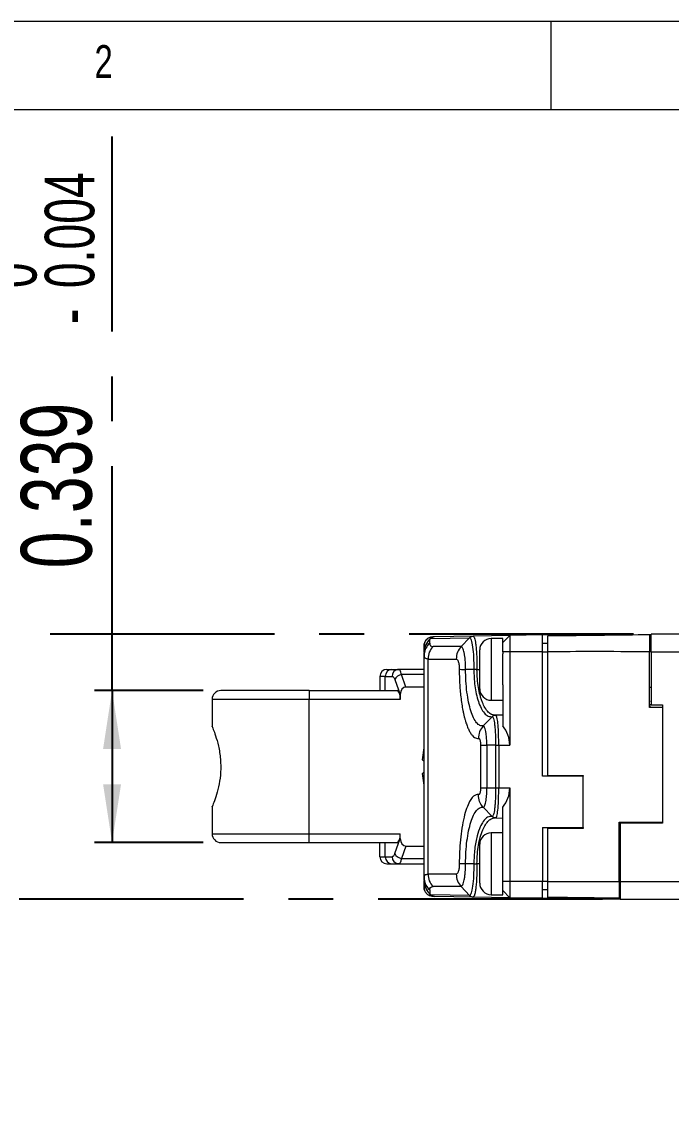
# Model space of a CAD drawing. Header units: inches. Extents: x 0.2 to 16.3, y 0.2 to 11.5.
# Drawn here: x 3.151 to 4.599, y 9.092 to 11.496 of the extents above; entities that cross this region are included whole.
import ezdxf

# ---------------------------------------------------------------- set-up
doc = ezdxf.new("R2010")
doc.units = ezdxf.units.IN
doc.header["$MEASUREMENT"] = 0
doc.linetypes.add('CENTERX2', pattern=[0.8, 0.5, -0.1, 0.1, -0.1])
doc.layers.add('CENTER_LINE', color=7, linetype='CENTERX2')
doc.styles.add('SLDTEXTSTYLE0', font='TXT', dxfattribs={"width": 0.7})
doc.styles.add('SLDTEXTSTYLE2', font='TXT', dxfattribs={"width": 0.75})
doc.dimstyles.new('SLDDIMSTYLE0', dxfattribs={"dimtxt": 0.15748, "dimasz": 0.13, "dimexe": 0, "dimexo": 0.0625, "dimgap": 0.03937, "dimtad": 1, "dimdec": 3, "dimrnd": 1e-09, "dimzin": 12, "dimdsep": 46, "dimtxsty": 'SLDTEXTSTYLE0', "dimsah": 1, "dimcen": 0.09, "dimadec": 0, "dimazin": 3, "dimtfac": 1, "dimtdec": 3, "dimtofl": 0, "dimtmove": 0, "dimatfit": 3, "dimfxl": 1, "dimfrac": 2, "dimtolj": 1, "dimtzin": 12, "dimarcsym": 0})
doc.dimstyles.new('SLDDIMSTYLE2', dxfattribs={"dimtxt": 0.15748, "dimasz": 0.13, "dimexe": 0, "dimexo": 0.0625, "dimgap": 0.03937, "dimtad": 1, "dimdec": 3, "dimrnd": 1e-09, "dimdsep": 46, "dimtxsty": 'SLDTEXTSTYLE0', "dimsah": 1, "dimcen": 0.09, "dimadec": 0, "dimazin": 2, "dimtfac": 1, "dimtdec": 3, "dimtofl": 0, "dimtmove": 0, "dimatfit": 3, "dimfxl": 1, "dimfrac": 2, "dimtolj": 1, "dimtzin": 12, "dimarcsym": 0})
doc.dimstyles.new('SLDDIMSTYLE9', dxfattribs={"dimtxt": 0.15748, "dimasz": 0.13, "dimexe": 0, "dimexo": 0.0625, "dimgap": 0.03937, "dimtad": 1, "dimdec": 3, "dimrnd": 1e-09, "dimdsep": 46, "dimtxsty": 'SLDTEXTSTYLE0', "dimsah": 1, "dimcen": 0.09, "dimadec": 0, "dimazin": 2, "dimtol": 1, "dimtm": 0.003937, "dimtfac": 1, "dimtdec": 3, "dimtofl": 0, "dimtmove": 0, "dimatfit": 3, "dimfxl": 1, "dimfrac": 2, "dimtolj": 1, "dimarcsym": 0})

# ---------------------------------------------------------------- blocks, each defined once
blk = doc.blocks.new('_D_7')
at = {"layer": 'CENTER_LINE'}
for p, q in [((4.048, 7.2865), (4.048, 8.933)), ((6.3118, 7.8049), (6.3118, 8.933)), ((4.048, 8.8936), (6.3118, 8.8936))]:
    blk.add_line(p, q, dxfattribs=at)
for points in [[(4.048, 8.8936), (4.178, 8.8736), (4.178, 8.9136)], [(6.3118, 8.8936), (6.1818, 8.9136), (6.1818, 8.8736)]]:
    blk.add_solid(points, dxfattribs=at)
at = {"layer": 'CENTER_LINE', "insert": (4.9384, 9.0966), "char_height": 0.15748, "attachment_point": 1, "style": 'SLDTEXTSTYLE0'}
blk.add_mtext('2.264', dxfattribs=at)
blk = doc.blocks.new('_D_22')
at = {"layer": 'CENTER_LINE'}
for p, q in [((3.3527, 10.0055), (3.3527, 11.2401)), ((3.5559, 10.0055), (3.3133, 10.0055)), ((3.3527, 10.0055), (3.3527, 9.6669)), ((3.5559, 9.6669), (3.3133, 9.6669))]:
    blk.add_line(p, q, dxfattribs=at)
for points in [[(3.3527, 10.0055), (3.3327, 9.8755), (3.3727, 9.8755)], [(3.3527, 9.6669), (3.3727, 9.7969), (3.3327, 9.7969)]]:
    blk.add_solid(points, dxfattribs=at)
at = {"layer": 'CENTER_LINE', "attachment_point": 1, "rotation": 90, "style": 'SLDTEXTSTYLE0'}
for s, insert, char_height in [('0.004', (3.2028, 10.9021), 0.11024), ('0', (3.0743, 10.9021), 0.1102), ('-', (3.2028, 10.8219), 0.1102), ('0.339', (3.1497, 10.2779), 0.15748)]:
    blk.add_mtext(s, dxfattribs=dict(at, insert=insert, char_height=char_height))
blk = doc.blocks.new('_D_23')
at = {"layer": 'CENTER_LINE'}
for p, q in [((4.5145, 10.1315), (2.8669, 10.1315)), ((2.9062, 10.1315), (2.9062, 9.541)), ((4.4456, 9.541), (2.8669, 9.541))]:
    blk.add_line(p, q, dxfattribs=at)
for points in [[(2.9062, 10.1315), (2.8862, 10.0015), (2.9262, 10.0015)], [(2.9062, 9.541), (2.9262, 9.671), (2.8862, 9.671)]]:
    blk.add_solid(points, dxfattribs=at)
at = {"layer": 'CENTER_LINE', "insert": (2.7032, 9.5948), "char_height": 0.15748, "attachment_point": 1, "rotation": 90, "style": 'SLDTEXTSTYLE0'}
blk.add_mtext('0.591', dxfattribs=at)

msp = doc.modelspace()

# ---------------------------------------------------------------- linework, layer by layer
at = {"color": 7, "linetype": 'Continuous', "lineweight": 18}
for p, q in [((16.3386, 11.4961), (0.1969, 11.4961)), ((4.3307, 11.4961), (4.3307, 11.2992)), ((16.1516, 11.2992), (0.3937, 11.2992)), ((4.0605, 10.1199), (4.0598, 10.1192)), ((4.0605, 10.1112), (4.0605, 10.1199)), ((4.063, 10.1219), (4.1495, 10.1234)), ((4.0709, 10.1254), (4.0673, 10.1253)), ((4.1574, 10.1269), (4.0709, 10.1254)), ((4.1305, 10.1037), (4.1495, 10.1234)), ((4.2389, 10.1283), (4.1574, 10.1269)), ((4.2232, 10.1217), (4.1976, 10.1217)), ((4.2214, 10.1281), (4.2212, 10.128)), ((4.2389, 10.1283), (4.2232, 10.1123)), ((4.2232, 10.1123), (4.2232, 10.1217)), ((4.3118, 10.1296), (4.2389, 10.1283)), ((4.2389, 10.1283), (4.2389, 10.0921)), ((4.3118, 10.1296), (4.4023, 10.1312)), ((4.3118, 10.0921), (4.3118, 10.1296)), ((4.4023, 10.1312), (4.4023, 10.1287)), ((4.55, 10.1305), (4.5539, 10.1306)), ((4.6189, 10.1315), (4.5539, 10.1315)), ((4.048, 10.0903), (4.048, 10.1056)), ((4.0495, 10.0973), (4.048, 10.0887)), ((4.1305, 10.1037), (4.068, 10.1037)), ((4.172, 10.0095), (4.172, 10.0961)), ((4.2232, 10.0921), (4.2232, 10.1123)), ((4.3236, 10.1101), (4.3118, 10.1101)), ((4.048, 10.0833), (4.048, 10.0887)), ((4.048, 9.5891), (4.048, 10.0833)), ((4.0482, 10.0871), (4.0481, 10.0811)), ((4.0569, 9.5966), (4.0569, 10.0758)), ((4.0569, 10.0758), (4.1196, 10.0758)), ((4.2389, 10.0921), (4.2232, 10.0921)), ((4.2232, 10.0921), (4.2232, 10.0875)), ((4.2232, 10.0181), (4.2232, 10.0875)), ((4.2389, 10.0921), (4.2389, 9.8837)), ((4.3118, 10.0921), (4.2389, 10.0921)), ((4.3118, 9.8146), (4.3118, 10.0921)), ((4.3118, 10.0921), (4.3236, 10.0921)), ((4.3236, 9.8165), (4.3236, 10.0921)), ((4.5539, 10.0921), (4.55, 10.0921)), ((4.55, 9.9681), (4.55, 10.0921)), ((4.5539, 10.0921), (4.5539, 9.974)), ((4.5539, 10.0921), (5.0953, 10.0921)), ((3.9763, 10.0528), (3.9915, 10.0528)), ((3.9917, 10.0526), (3.9889, 10.0525)), ((3.9922, 10.0522), (3.9915, 10.0528)), ((4.048, 10.0528), (3.9915, 10.0528)), ((4.1589, 10.0528), (4.1405, 10.0528)), ((3.9615, 10.037), (3.9496, 10.037)), ((3.9496, 10.037), (3.9496, 10.0055)), ((3.9615, 10.0055), (3.9615, 10.037)), ((3.9615, 10.037), (3.9767, 10.037)), ((3.9828, 10.0301), (3.995, 9.9965)), ((4.0077, 10.0134), (3.9976, 10.0412)), ((4.048, 10.0412), (3.9976, 10.0412)), ((3.7921, 10.0055), (3.7921, 9.9858)), ((3.7921, 10.0055), (3.9878, 10.0055)), ((4.048, 10.0134), (4.0077, 10.0134)), ((4.2232, 10.0181), (4.2232, 9.927)), ((4.55, 10.0134), (4.5539, 10.0134)), ((3.5756, 9.9858), (3.5756, 9.9249)), ((3.7921, 9.6866), (3.7921, 9.9858)), ((3.995, 9.9858), (3.7921, 9.9858)), ((3.995, 9.9965), (3.995, 9.9858)), ((4.1976, 9.9839), (4.2232, 9.9839)), ((4.5519, 9.9681), (4.5519, 9.9755)), ((4.5538, 9.978), (4.5539, 9.978)), ((4.2028, 9.9509), (4.1992, 9.9519)), ((4.5795, 9.9681), (4.55, 9.9681)), ((4.5539, 9.974), (4.5795, 9.974)), ((4.5795, 9.974), (4.5795, 9.7102)), ((4.1996, 9.9473), (4.1797, 9.9267)), ((4.2095, 9.9498), (4.2054, 9.9497)), ((4.2076, 9.9507), (4.2058, 9.9506)), ((4.2232, 9.9511), (4.2075, 9.9508)), ((4.2079, 9.9508), (4.2076, 9.9507)), ((4.2089, 9.9495), (4.2079, 9.9508)), ((4.1739, 9.8838), (4.1739, 9.7887)), ((4.2075, 9.8837), (4.1879, 9.8836)), ((4.1879, 9.8836), (4.1879, 9.7888)), ((4.2075, 9.8837), (4.2075, 9.7888)), ((4.2144, 9.8837), (4.2144, 9.7888)), ((4.2144, 9.8837), (4.2389, 9.8837)), ((4.0446, 9.8514), (4.048, 9.8777)), ((4.0446, 9.8514), (4.048, 9.848)), ((4.048, 9.8244), (4.0446, 9.821)), ((4.048, 9.7947), (4.0446, 9.821)), ((4.4023, 9.8146), (4.3118, 9.8146)), ((4.3236, 9.8165), (4.3236, 9.8146)), ((4.3236, 9.8165), (4.4023, 9.8165)), ((4.4023, 9.8165), (4.4023, 9.8146)), ((4.4023, 9.7004), (4.4023, 9.8146)), ((4.1879, 9.7888), (4.2075, 9.7888)), ((4.2144, 9.7888), (4.2389, 9.7888)), ((4.2389, 9.7888), (4.2389, 9.5803)), ((3.5756, 9.7478), (3.5756, 9.6866)), ((4.1797, 9.7458), (4.1996, 9.7252)), ((4.2232, 9.6544), (4.2232, 9.7455)), ((4.1992, 9.7206), (4.2049, 9.7221)), ((4.2027, 9.7229), (4.2095, 9.7226)), ((4.2075, 9.7217), (4.2232, 9.7214)), ((4.483, 9.7122), (4.5795, 9.7122)), ((4.483, 9.5803), (4.483, 9.7122)), ((4.2232, 9.6886), (4.1976, 9.6886)), ((4.3118, 9.7004), (4.4023, 9.7004)), ((4.3118, 9.7004), (4.3118, 9.5803)), ((4.3236, 9.7004), (4.3236, 9.6984)), ((4.3236, 9.5803), (4.3236, 9.6984)), ((4.4023, 9.6984), (4.3236, 9.6984)), ((4.4023, 9.7004), (4.4023, 9.6984)), ((4.485, 9.7102), (4.485, 9.5803)), ((4.5795, 9.7102), (4.485, 9.7102)), ((3.7921, 9.6866), (3.995, 9.6866)), ((3.7921, 9.6669), (3.7921, 9.6866)), ((3.7921, 9.6669), (3.9878, 9.6669)), ((3.9496, 9.6354), (3.9496, 9.6669)), ((3.9615, 9.6354), (3.9615, 9.6669)), ((3.9828, 9.6424), (3.995, 9.6759)), ((3.995, 9.6759), (3.995, 9.6866)), ((4.172, 9.619), (4.172, 9.663)), ((4.0077, 9.6591), (3.9976, 9.6312)), ((4.0077, 9.6591), (4.048, 9.6591)), ((4.2232, 9.6186), (4.2232, 9.6544)), ((4.485, 9.6591), (4.483, 9.6591)), ((3.9496, 9.6354), (3.9615, 9.6354)), ((3.9615, 9.6354), (3.9767, 9.6354)), ((3.9763, 9.6197), (3.9915, 9.6197)), ((3.9889, 9.6199), (3.9918, 9.6199)), ((3.9915, 9.6197), (4.048, 9.6197)), ((3.9976, 9.6312), (4.048, 9.6312)), ((4.1589, 9.6197), (4.1405, 9.6197)), ((4.172, 9.5764), (4.172, 9.619)), ((4.2232, 9.585), (4.2232, 9.6186)), ((4.0481, 9.5914), (4.0482, 9.5854)), ((4.1196, 9.5966), (4.0569, 9.5966)), ((4.048, 9.5891), (4.0485, 9.5903)), ((4.048, 9.5838), (4.048, 9.5891)), ((4.048, 9.5838), (4.0495, 9.5752)), ((4.048, 9.5668), (4.048, 9.5821)), ((4.1305, 9.5688), (4.068, 9.5688)), ((4.1495, 9.549), (4.1305, 9.5688)), ((4.2232, 9.5803), (4.2232, 9.585)), ((4.2389, 9.5803), (4.2232, 9.5803)), ((4.2232, 9.5602), (4.2232, 9.5803)), ((4.3118, 9.5803), (4.2389, 9.5803)), ((4.2389, 9.5803), (4.2389, 9.5441)), ((4.3118, 9.5429), (4.3118, 9.5803)), ((4.3236, 9.5803), (4.3118, 9.5803)), ((4.483, 9.5803), (4.485, 9.5803)), ((4.485, 9.5803), (5.0953, 9.5803)), ((4.0605, 9.5525), (4.0598, 9.5532)), ((4.0605, 9.5613), (4.0605, 9.5525)), ((4.1495, 9.549), (4.063, 9.5505)), ((4.0709, 9.5471), (4.0673, 9.5471)), ((4.1574, 9.5456), (4.0709, 9.5471)), ((4.1591, 9.5478), (4.1574, 9.5456)), ((4.2389, 9.5441), (4.1574, 9.5456)), ((4.1976, 9.5508), (4.2232, 9.5508)), ((4.2212, 9.5445), (4.2214, 9.5443)), ((4.2232, 9.5508), (4.2232, 9.5602)), ((4.2389, 9.5441), (4.2232, 9.5602)), ((4.3118, 9.5429), (4.2389, 9.5441)), ((4.3118, 9.5624), (4.3236, 9.5624)), ((4.4102, 9.5412), (4.3118, 9.5429)), ((4.4102, 9.5436), (4.4102, 9.5412)), ((4.485, 9.5427), (4.483, 9.5428)), ((4.4102, 9.5412), (4.422, 9.541)), ((4.485, 9.541), (4.422, 9.541)), ((4.485, 9.541), (4.6582, 9.541))]:
    msp.add_line(p, q, dxfattribs=at)
at = {"color": 8, "linetype": 'Continuous', "lineweight": 18}
for p, q in [((4.0673, 10.1253), (4.0673, 10.1247)), ((4.1976, 10.1217), (4.1976, 9.9839)), ((4.1659, 10.0528), (4.172, 10.0528)), ((3.7921, 9.9858), (3.5756, 9.9858)), ((4.55, 9.9818), (4.5519, 9.9818)), ((4.1976, 9.6886), (4.1976, 9.6186)), ((3.5756, 9.6866), (3.7921, 9.6866)), ((4.172, 9.6197), (4.1659, 9.6197)), ((4.1976, 9.6186), (4.1976, 9.5508)), ((4.0673, 9.5477), (4.0673, 9.5471))]:
    msp.add_line(p, q, dxfattribs=at)
at = {"color": 7, "linetype": 'Continuous', "lineweight": 18}
for centre, radius, start, end in [((4.0711, 10.1142), 0.0112, 91.1771, 136.307), ((4.1976, 10.0961), 0.0256, 90, 180), ((4.0969, 10.0759), 0.0401, 136.2244, 180.1629), ((3.9653, 10.037), 0.0157, 90, 180), ((3.9767, 10.0375), 0.0153, 91.8362, 181.7254), ((3.992, 10.0375), 0.0153, 91.8362, 181.7254), ((4.0001, 10.0225), 0.0189, 97.6156, 156.3064), ((3.5953, 9.9858), 0.0197, 90, 180), ((4.1976, 10.0095), 0.0256, 180, 270), ((4.1976, 9.663), 0.0256, 90, 180), ((3.5953, 9.6866), 0.0197, 180, 270), ((4.0001, 9.65), 0.0189, 203.6936, 262.3844), ((3.9653, 9.6354), 0.0157, 180, 270), ((3.9767, 9.635), 0.0153, 178.2746, 268.1638), ((3.992, 9.635), 0.0153, 178.2746, 268.1638), ((4.0969, 9.5965), 0.0401, 179.8371, 223.7756), ((4.1976, 9.5764), 0.0256, 180, 270), ((4.0711, 9.5583), 0.0112, 223.693, 268.8224)]:
    msp.add_arc(centre, radius, start, end, dxfattribs=at)
at = {"color": 8, "linetype": 'Continuous', "lineweight": 18}
for centre, start, end in [((4.0856, 10.0832), 131.9193, 174.1094), ((4.0856, 9.5893), 185.8906, 228.0807)]:
    msp.add_arc(centre, 0.0376, start, end, dxfattribs=at)
at = {"color": 7, "linetype": 'Continuous', "lineweight": 18}
for centre, major_axis, ratio, start_param, end_param in [((3.9878, 9.9858), (0, 0.0197), 0.36397, 4.712389, 6.283185), ((4.0118, 9.9911), (0.0079, -0.0216), 0.684791, 2.897326, 4.223856), ((4.1736, 9.8837), (0, 0.0665), 0.982842, 4.712389, 5.421162), ((4.1736, 9.7888), (0, 0.0665), 0.982842, 4.003616, 4.712389), ((3.9878, 9.6866), (0, 0.0197), 0.36397, 3.141593, 4.712389), ((4.0118, 9.6813), (-0.0079, -0.0216), 0.684791, 5.200922, 6.527452)]:
    msp.add_ellipse(centre, major_axis=major_axis, ratio=ratio, start_param=start_param, end_param=end_param, dxfattribs=at)
for points, knots in [([(4.048, 10.1056), (4.0483, 10.1081), (4.0488, 10.1131), (4.0533, 10.1198), (4.0587, 10.1235), (4.0636, 10.125), (4.0661, 10.1252), (4.0673, 10.1253)], [0, 0, 0, 0, 0.260217, 0.529104, 0.765257, 0.882426, 1, 1, 1, 1]), ([(4.0539, 10.1196), (4.0527, 10.1182), (4.0505, 10.1158), (4.0485, 10.1108), (4.0482, 10.1076), (4.0481, 10.1058)], [0, 0, 0, 0, 0.345047, 0.640734, 1, 1, 1, 1]), ([(4.0676, 10.125), (4.0664, 10.1249), (4.0641, 10.1247), (4.0605, 10.1238), (4.0574, 10.1224), (4.0549, 10.121), (4.0539, 10.1197), (4.0539, 10.1196)], [0, 0, 0, 0, 0.2221742, 0.413005, 0.6874607, 0.9780171, 1, 1, 1, 1]), ([(4.0708, 10.1254), (4.0703, 10.1253), (4.0694, 10.1252), (4.0676, 10.1245), (4.0659, 10.1237), (4.064, 10.1226), (4.0619, 10.1212), (4.0607, 10.1202), (4.0601, 10.1197)], [0, 0, 0, 0, 0.190555, 0.35137, 0.488522, 0.60889, 0.817293, 1, 1, 1, 1]), ([(4.0601, 10.1197), (4.0601, 10.1197), (4.0601, 10.12), (4.0603, 10.1199), (4.0605, 10.1199)], [0, 0, 0, 0, 0.282093, 1, 1, 1, 1]), ([(4.063, 10.1219), (4.063, 10.1219), (4.0629, 10.1219), (4.0626, 10.1217), (4.062, 10.1213), (4.0613, 10.1207), (4.0607, 10.1202), (4.0605, 10.1199)], [0, 0, 0, 0, 0.105787, 0.213994, 0.459109, 0.727072, 1, 1, 1, 1]), ([(4.1495, 10.1234), (4.1499, 10.1238), (4.151, 10.1248), (4.153, 10.126), (4.1554, 10.1267), (4.1568, 10.1268), (4.1574, 10.1269)], [0, 0, 0, 0, 0.183981, 0.49927, 0.753248, 1, 1, 1, 1]), ([(4.1495, 10.1234), (4.1508, 10.1223), (4.1533, 10.12), (4.1563, 10.1037), (4.1585, 10.0805), (4.1587, 10.062), (4.1589, 10.0528)], [0, 0, 0, 0, 0.249805, 0.4994208, 0.7493558, 1, 1, 1, 1]), ([(4.1574, 10.1269), (4.1574, 10.1269), (4.1575, 10.1269), (4.1575, 10.1269), (4.1576, 10.1269), (4.1581, 10.1268), (4.1586, 10.1259), (4.1591, 10.1251)], [0, 0, 0, 0, 0.00149, 0.01351, 0.04715, 0.17482, 1, 1, 1, 1]), ([(4.3236, 10.1278), (4.3659, 10.1283), (4.4413, 10.1292), (4.5168, 10.1301), (4.55, 10.1305)], [0, 0, 0, 0, 0.560004, 1, 1, 1, 1]), ([(4.3236, 10.0921), (4.3236, 10.0961), (4.3236, 10.1041), (4.3236, 10.1148), (4.3236, 10.1229), (4.3236, 10.1271), (4.3236, 10.1276), (4.3236, 10.1278)], [0, 0, 0, 0, 0.214702, 0.429404, 0.644089, 0.858766, 1, 1, 1, 1]), ([(4.55, 10.1305), (4.55, 10.1301), (4.55, 10.1292), (4.55, 10.1226), (4.55, 10.1129), (4.55, 10.1021), (4.55, 10.095), (4.55, 10.0921)], [0, 0, 0, 0, 0.214703, 0.429407, 0.644092, 0.858769, 1, 1, 1, 1]), ([(4.059, 10.1185), (4.0559, 10.1142), (4.0513, 10.1078), (4.0495, 10.0999), (4.0489, 10.0973)], [0, 0, 0, 0, 0.671693, 1, 1, 1, 1]), ([(4.059, 10.1183), (4.059, 10.1184), (4.0591, 10.1189), (4.0595, 10.1191), (4.0598, 10.1192)], [0, 0, 0, 0, 0.2648296, 1, 1, 1, 1]), ([(4.0605, 10.1112), (4.0608, 10.109), (4.0614, 10.1046), (4.0658, 10.104), (4.068, 10.1037)], [0, 0, 0, 0, 0.504154, 1, 1, 1, 1]), ([(4.1305, 10.1037), (4.1273, 10.0996), (4.121, 10.0915), (4.12, 10.081), (4.1196, 10.0758)], [0, 0, 0, 0, 0.500435, 1, 1, 1, 1]), ([(4.1405, 10.0528), (4.1404, 10.0582), (4.1401, 10.07), (4.1386, 10.0834), (4.1367, 10.0927), (4.1349, 10.0985), (4.1328, 10.1027), (4.1312, 10.1034), (4.1305, 10.1037)], [0, 0, 0, 0, 0.20459, 0.437673, 0.566426, 0.702382, 0.846176, 1, 1, 1, 1]), ([(4.0569, 10.0758), (4.0543, 10.0762), (4.0491, 10.0768), (4.0484, 10.0811), (4.048, 10.0833)], [0, 0, 0, 0, 0.495576, 1, 1, 1, 1]), ([(4.1196, 10.0758), (4.1204, 10.0757), (4.1217, 10.0756), (4.1233, 10.073), (4.1243, 10.0702), (4.1252, 10.0666), (4.1259, 10.0624), (4.1263, 10.0578), (4.1264, 10.0545), (4.1264, 10.0529)], [0, 0, 0, 0, 0.245572, 0.373218, 0.499285, 0.625401, 0.751777, 0.877837, 1, 1, 1, 1]), ([(4.55, 10.0921), (4.5077, 10.0922), (4.4323, 10.0923), (4.3568, 10.0922), (4.3236, 10.0921)], [0, 0, 0, 0, 0.5600048, 1, 1, 1, 1]), ([(4.1264, 10.0529), (4.1264, 10.0479), (4.1265, 10.0377), (4.1271, 10.0222), (4.1282, 10.0066), (4.1298, 9.9908), (4.1319, 9.9754), (4.134, 9.9631), (4.136, 9.9536), (4.1377, 9.9467), (4.1394, 9.9401), (4.1418, 9.9324), (4.1448, 9.9241), (4.1485, 9.9158), (4.1524, 9.9093), (4.1563, 9.9044), (4.1617, 9.8994), (4.166, 9.899), (4.169, 9.8987)], [0, 0, 0, 0, 0.0602342, 0.1215444, 0.1865615, 0.2523133, 0.3226645, 0.3928648, 0.430194, 0.4675925, 0.5052001, 0.5431538, 0.6093187, 0.6752662, 0.7417217, 0.8024537, 0.863248, 1, 1, 1, 1]), ([(4.1264, 10.0529), (4.1279, 10.0529), (4.1308, 10.0528), (4.1372, 10.0528), (4.1405, 10.0528)], [0, 0, 0, 0, 0.497276, 1, 1, 1, 1]), ([(4.1797, 9.9267), (4.1772, 9.9267), (4.1723, 9.9268), (4.165, 9.9332), (4.1582, 9.9441), (4.1522, 9.9595), (4.1471, 9.9789), (4.1434, 10.0017), (4.1409, 10.0266), (4.1406, 10.0441), (4.1405, 10.0528)], [0, 0, 0, 0, 0.123584, 0.248726, 0.373798, 0.499207, 0.624438, 0.749796, 0.875432, 1, 1, 1, 1]), ([(4.1589, 10.0528), (4.159, 10.0468), (4.1593, 10.0343), (4.161, 10.0157), (4.1642, 9.9974), (4.1689, 9.9804), (4.1749, 9.9657), (4.1823, 9.9545), (4.1907, 9.9475), (4.1966, 9.9473), (4.1996, 9.9473)], [0, 0, 0, 0, 0.10102, 0.209221, 0.324285, 0.446028, 0.574634, 0.7099, 0.851901, 1, 1, 1, 1]), ([(4.1659, 10.0528), (4.1646, 10.0528), (4.1621, 10.0528), (4.16, 10.0528), (4.1589, 10.0528)], [0, 0, 0, 0, 0.497258, 1, 1, 1, 1]), ([(4.2058, 9.9506), (4.2033, 9.9509), (4.1982, 9.9515), (4.1907, 9.9573), (4.1838, 9.9664), (4.1787, 9.977), (4.1752, 9.9867), (4.172, 9.9975), (4.1688, 10.0122), (4.1664, 10.0318), (4.1661, 10.0456), (4.1659, 10.0528)], [0, 0, 0, 0, 0.125745, 0.25123, 0.384795, 0.501655, 0.567479, 0.631015, 0.751263, 0.872159, 1, 1, 1, 1]), ([(3.9767, 10.037), (3.9777, 10.0368), (3.9792, 10.0363), (3.9813, 10.0336), (3.9823, 10.0313), (3.9828, 10.0301)], [0, 0, 0, 0, 0.428724, 0.713281, 1, 1, 1, 1]), ([(3.7921, 10.0055), (3.7797, 10.0055), (3.755, 10.0055), (3.7247, 10.0055), (3.7014, 10.0055), (3.6782, 10.0055), (3.6519, 10.0055), (3.6263, 10.0055), (3.6083, 10.0055), (3.5972, 10.0055), (3.5959, 10.0055), (3.5953, 10.0055)], [0, 0, 0, 0, 0.120042, 0.239982, 0.304399, 0.36875, 0.500082, 0.631415, 0.760018, 0.880043, 1, 1, 1, 1]), ([(4.2076, 9.9507), (4.2069, 9.9507), (4.2054, 9.9506), (4.2033, 9.9499), (4.2013, 9.9488), (4.2001, 9.9478), (4.1996, 9.9473)], [0, 0, 0, 0, 0.2476857, 0.5000274, 0.7523547, 1, 1, 1, 1]), ([(4.1996, 9.9473), (4.2006, 9.9466), (4.2027, 9.9452), (4.2049, 9.933), (4.2062, 9.9201), (4.2069, 9.9088), (4.2073, 9.8965), (4.2074, 9.888), (4.2075, 9.8837)], [0, 0, 0, 0, 0.249328, 0.498429, 0.623734, 0.74892, 0.874188, 1, 1, 1, 1]), ([(3.5759, 9.9249), (3.5758, 9.9252), (3.5753, 9.9266), (3.578, 9.9199), (3.5834, 9.9055), (3.5901, 9.8825), (3.5949, 9.8539), (3.5953, 9.8238), (3.5915, 9.7964), (3.5852, 9.7725), (3.5791, 9.7551), (3.5754, 9.7464), (3.5759, 9.7475), (3.576, 9.7478)], [0, 0, 0, 0, 0.0241808, 0.1229641, 0.2233086, 0.3306498, 0.4413233, 0.5448401, 0.6419403, 0.7431789, 0.8524872, 0.9619232, 1, 1, 1, 1]), ([(4.1797, 9.9267), (4.1765, 9.9226), (4.1702, 9.9145), (4.1694, 9.904), (4.169, 9.8987)], [0, 0, 0, 0, 0.50013, 1, 1, 1, 1]), ([(4.1879, 9.8836), (4.1879, 9.8875), (4.1877, 9.8957), (4.1868, 9.9062), (4.1856, 9.9147), (4.1839, 9.9215), (4.1819, 9.9261), (4.1804, 9.9265), (4.1797, 9.9267)], [0, 0, 0, 0, 0.1677364, 0.3521428, 0.4871717, 0.6389737, 0.831837, 1, 1, 1, 1]), ([(4.169, 9.8987), (4.1693, 9.8989), (4.1699, 9.8991), (4.1707, 9.8986), (4.1716, 9.8974), (4.1723, 9.8956), (4.173, 9.8932), (4.1735, 9.8903), (4.1738, 9.8871), (4.1739, 9.8849), (4.1739, 9.8838)], [0, 0, 0, 0, 0.11782, 0.242931, 0.371062, 0.499161, 0.624773, 0.752597, 0.87771, 1, 1, 1, 1]), ([(4.1739, 9.7887), (4.1739, 9.7876), (4.1738, 9.7854), (4.1735, 9.7822), (4.173, 9.7793), (4.1724, 9.7769), (4.1716, 9.775), (4.1707, 9.7739), (4.1699, 9.7733), (4.1693, 9.7736), (4.169, 9.7737)], [0, 0, 0, 0, 0.120683, 0.247152, 0.372056, 0.500257, 0.625655, 0.756459, 0.880216, 1, 1, 1, 1]), ([(4.1797, 9.7458), (4.1803, 9.7459), (4.1816, 9.7462), (4.1833, 9.7496), (4.1849, 9.7545), (4.1864, 9.7625), (4.1877, 9.7741), (4.1879, 9.7841), (4.1879, 9.7888)], [0, 0, 0, 0, 0.155857, 0.300953, 0.437924, 0.567125, 0.799357, 1, 1, 1, 1]), ([(4.2075, 9.7888), (4.2074, 9.7845), (4.2073, 9.7759), (4.2069, 9.7636), (4.2062, 9.7524), (4.2049, 9.7394), (4.2027, 9.7272), (4.2006, 9.7259), (4.1996, 9.7252)], [0, 0, 0, 0, 0.125761, 0.251022, 0.376238, 0.501616, 0.75075, 1, 1, 1, 1]), ([(4.169, 9.7737), (4.1673, 9.7737), (4.1637, 9.7738), (4.1592, 9.7708), (4.1554, 9.7671), (4.1524, 9.7632), (4.1481, 9.7561), (4.1427, 9.7438), (4.1368, 9.7237), (4.1321, 9.6998), (4.1288, 9.6735), (4.1267, 9.6466), (4.1265, 9.6285), (4.1264, 9.6195)], [0, 0, 0, 0, 0.080704, 0.163024, 0.211581, 0.259857, 0.308115, 0.427315, 0.545979, 0.667979, 0.784306, 0.893236, 1, 1, 1, 1]), ([(4.1797, 9.7458), (4.1793, 9.7462), (4.1758, 9.7499), (4.1703, 9.7588), (4.1694, 9.7686), (4.169, 9.7737)], [0, 0, 0, 0, 0.057383, 0.500719, 1, 1, 1, 1]), ([(4.1405, 9.6197), (4.1406, 9.6284), (4.1409, 9.6458), (4.1434, 9.6708), (4.1471, 9.6935), (4.1522, 9.7129), (4.1582, 9.7284), (4.165, 9.7392), (4.1723, 9.7457), (4.1772, 9.7457), (4.1797, 9.7458)], [0, 0, 0, 0, 0.1246908, 0.2501464, 0.3754264, 0.5008375, 0.6259945, 0.7513068, 0.8764488, 1, 1, 1, 1]), ([(4.1996, 9.7252), (4.1962, 9.7251), (4.1894, 9.7248), (4.1804, 9.7157), (4.1724, 9.7016), (4.1655, 9.6815), (4.16, 9.6531), (4.1592, 9.6308), (4.1589, 9.6197)], [0, 0, 0, 0, 0.165533, 0.335366, 0.46358, 0.624197, 0.813309, 1, 1, 1, 1]), ([(4.1994, 9.7206), (4.1995, 9.7207), (4.2014, 9.7216), (4.2035, 9.722), (4.2055, 9.7219), (4.2058, 9.7218)], [0, 0, 0, 0, 0.074648, 0.853695, 1, 1, 1, 1]), ([(4.2032, 9.7228), (4.2028, 9.723), (4.2017, 9.7234), (4.2006, 9.7243), (4.1998, 9.7249), (4.1996, 9.7252)], [0, 0, 0, 0, 0.324841, 0.751457, 1, 1, 1, 1]), ([(4.2079, 9.7218), (4.2082, 9.7218), (4.2085, 9.7218), (4.2088, 9.7223), (4.209, 9.7225)], [0, 0, 0, 0, 0.627435, 1, 1, 1, 1]), ([(3.5953, 9.6669), (3.5955, 9.6669), (3.5961, 9.6669), (3.6009, 9.6669), (3.6101, 9.6669), (3.6263, 9.6669), (3.6519, 9.6669), (3.6782, 9.6669), (3.7014, 9.6669), (3.7247, 9.6669), (3.755, 9.6669), (3.7797, 9.6669), (3.7921, 9.6669)], [0, 0, 0, 0, 0.080228, 0.159845, 0.240133, 0.368711, 0.500017, 0.631323, 0.695661, 0.760066, 0.879982, 1, 1, 1, 1]), ([(3.9828, 9.6424), (3.982, 9.6407), (3.9808, 9.6378), (3.9786, 9.6358), (3.9773, 9.6356), (3.9767, 9.6354)], [0, 0, 0, 0, 0.427559, 0.711619, 1, 1, 1, 1]), ([(3.9976, 9.6312), (3.9968, 9.6284), (3.9957, 9.624), (3.9935, 9.6204), (3.9922, 9.62), (3.9915, 9.6197)], [0, 0, 0, 0, 0.430059, 0.666913, 1, 1, 1, 1]), ([(4.1264, 9.6195), (4.1264, 9.618), (4.1263, 9.6147), (4.1259, 9.6101), (4.1252, 9.6058), (4.1243, 9.6023), (4.1233, 9.5995), (4.1217, 9.5968), (4.1204, 9.5967), (4.1196, 9.5966)], [0, 0, 0, 0, 0.121784, 0.248137, 0.373872, 0.500587, 0.62603, 0.753831, 1, 1, 1, 1]), ([(4.1405, 9.6197), (4.1372, 9.6197), (4.1308, 9.6196), (4.1279, 9.6196), (4.1264, 9.6195)], [0, 0, 0, 0, 0.502722, 1, 1, 1, 1]), ([(4.1305, 9.5688), (4.1318, 9.5696), (4.1344, 9.5713), (4.1372, 9.5814), (4.1389, 9.5919), (4.1401, 9.6037), (4.1403, 9.6134), (4.1405, 9.6197)], [0, 0, 0, 0, 0.256012, 0.50256, 0.638236, 0.766006, 1, 1, 1, 1]), ([(4.1589, 9.6197), (4.1587, 9.6105), (4.1585, 9.592), (4.1563, 9.5688), (4.1533, 9.5525), (4.1508, 9.5502), (4.1495, 9.549)], [0, 0, 0, 0, 0.2502245, 0.5000044, 0.7497637, 1, 1, 1, 1]), ([(4.1589, 9.6197), (4.16, 9.6197), (4.1621, 9.6197), (4.1646, 9.6197), (4.1659, 9.6197)], [0, 0, 0, 0, 0.502742, 1, 1, 1, 1]), ([(4.1196, 9.5966), (4.12, 9.5914), (4.121, 9.581), (4.1273, 9.5729), (4.1305, 9.5688)], [0, 0, 0, 0, 0.49864, 1, 1, 1, 1]), ([(4.0673, 9.5471), (4.0661, 9.5472), (4.0635, 9.5474), (4.0598, 9.5487), (4.0564, 9.5506), (4.0525, 9.5539), (4.0488, 9.5594), (4.0483, 9.5643), (4.048, 9.5668)], [0, 0, 0, 0, 0.119498, 0.23974, 0.361536, 0.485663, 0.730817, 1, 1, 1, 1]), ([(4.0481, 9.5667), (4.0483, 9.5646), (4.0485, 9.5613), (4.0505, 9.557), (4.0521, 9.5546), (4.0532, 9.5536), (4.0534, 9.5533)], [0, 0, 0, 0, 0.4286861, 0.6837372, 0.9074805, 1, 1, 1, 1]), ([(4.0488, 9.5752), (4.0495, 9.5726), (4.0513, 9.5647), (4.0559, 9.5583), (4.059, 9.554)], [0, 0, 0, 0, 0.329772, 1, 1, 1, 1]), ([(4.0605, 9.5613), (4.0608, 9.5635), (4.0614, 9.5678), (4.0658, 9.5685), (4.068, 9.5688)], [0, 0, 0, 0, 0.504153, 1, 1, 1, 1]), ([(4.3236, 9.5803), (4.3534, 9.5803), (4.4065, 9.5804), (4.4597, 9.5803), (4.483, 9.5803)], [0, 0, 0, 0, 0.560004, 1, 1, 1, 1]), ([(4.3236, 9.5447), (4.3236, 9.5451), (4.3236, 9.5459), (4.3236, 9.552), (4.3236, 9.5611), (4.3236, 9.5711), (4.3236, 9.5777), (4.3236, 9.5803)], [0, 0, 0, 0, 0.214702, 0.429404, 0.644089, 0.858766, 1, 1, 1, 1]), ([(4.483, 9.5803), (4.483, 9.5761), (4.483, 9.5677), (4.483, 9.5564), (4.483, 9.5479), (4.483, 9.5434), (4.483, 9.5429), (4.483, 9.5428)], [0, 0, 0, 0, 0.214702, 0.429406, 0.644091, 0.858768, 1, 1, 1, 1]), ([(4.0534, 9.5533), (4.0535, 9.5532), (4.0542, 9.5524), (4.0559, 9.551), (4.0591, 9.5493), (4.0626, 9.5482), (4.0654, 9.5477), (4.0668, 9.5475), (4.0676, 9.5475)], [0, 0, 0, 0, 0.019264, 0.20822, 0.519089, 0.738833, 0.865095, 1, 1, 1, 1]), ([(4.0598, 9.5532), (4.0595, 9.5534), (4.0591, 9.5536), (4.059, 9.554), (4.059, 9.5542)], [0, 0, 0, 0, 0.731923, 1, 1, 1, 1]), ([(4.0601, 9.5528), (4.0601, 9.5527), (4.0601, 9.5525), (4.0603, 9.5525), (4.0605, 9.5525)], [0, 0, 0, 0, 0.312564, 1, 1, 1, 1]), ([(4.0603, 9.5526), (4.0608, 9.5522), (4.062, 9.5512), (4.064, 9.5499), (4.066, 9.5488), (4.0676, 9.548), (4.0694, 9.5473), (4.0703, 9.5471), (4.0708, 9.5471)], [0, 0, 0, 0, 0.164595, 0.377659, 0.500703, 0.640898, 0.80529, 1, 1, 1, 1]), ([(4.063, 9.5505), (4.063, 9.5506), (4.0629, 9.5506), (4.0626, 9.5507), (4.062, 9.5512), (4.0612, 9.5518), (4.0607, 9.5523), (4.0605, 9.5525)], [0, 0, 0, 0, 0.107272, 0.216266, 0.463262, 0.73307, 1, 1, 1, 1]), ([(4.1495, 9.549), (4.1501, 9.5485), (4.1512, 9.5475), (4.1532, 9.5464), (4.1551, 9.5458), (4.1564, 9.5456), (4.1572, 9.5456), (4.1574, 9.5456)], [0, 0, 0, 0, 0.249886, 0.499926, 0.747959, 0.907794, 1, 1, 1, 1]), ([(4.483, 9.5428), (4.4533, 9.5431), (4.4001, 9.5438), (4.347, 9.5444), (4.3236, 9.5447)], [0, 0, 0, 0, 0.560005, 1, 1, 1, 1])]:
    msp.add_open_spline(points, degree=3, knots=knots, dxfattribs=at)
at = {"color": 8, "linetype": 'Continuous', "lineweight": 18}
for points, knots in [([(4.1591, 10.1251), (4.1593, 10.1248), (4.1605, 10.1235), (4.1622, 10.1155), (4.1638, 10.1028), (4.1649, 10.0891), (4.1656, 10.0724), (4.1658, 10.0595), (4.1659, 10.0528)], [0, 0, 0, 0, 0.059265, 0.311238, 0.474144, 0.62451, 0.801982, 1, 1, 1, 1]), ([(4.0521, 10.1064), (4.0511, 10.1064), (4.0485, 10.1065), (4.0482, 10.1059), (4.048, 10.1056)], [0, 0, 0, 0, 0.381682, 1, 1, 1, 1]), ([(4.0598, 10.1192), (4.0561, 10.1145), (4.0509, 10.1079), (4.0498, 10.0996), (4.0495, 10.0973)], [0, 0, 0, 0, 0.715522, 1, 1, 1, 1]), ([(3.9976, 10.0412), (3.9972, 10.043), (3.9962, 10.0467), (3.9944, 10.0511), (3.993, 10.0518), (3.9922, 10.0522)], [0, 0, 0, 0, 0.2807053, 0.6025523, 1, 1, 1, 1]), ([(4.2144, 9.8837), (4.2144, 9.8917), (4.2142, 9.9082), (4.2129, 9.9292), (4.2114, 9.9422), (4.2099, 9.9485), (4.2092, 9.9492), (4.2089, 9.9495)], [0, 0, 0, 0, 0.253051, 0.515126, 0.757308, 0.918461, 1, 1, 1, 1]), ([(4.209, 9.7225), (4.2091, 9.7227), (4.2092, 9.7228), (4.2099, 9.7243), (4.2112, 9.7291), (4.2129, 9.7428), (4.2142, 9.7641), (4.2144, 9.7807), (4.2144, 9.7888)], [0, 0, 0, 0, 0.025684, 0.044926, 0.225086, 0.479276, 0.743478, 1, 1, 1, 1]), ([(4.1659, 9.6197), (4.1661, 9.6269), (4.1664, 9.6412), (4.169, 9.6614), (4.1731, 9.6797), (4.1784, 9.6952), (4.1849, 9.7077), (4.1907, 9.7149), (4.1957, 9.7189), (4.1981, 9.72), (4.1994, 9.7206)], [0, 0, 0, 0, 0.145784, 0.287039, 0.427202, 0.574898, 0.712784, 0.863963, 0.929783, 1, 1, 1, 1]), ([(4.1659, 9.6197), (4.1658, 9.6127), (4.1657, 9.5979), (4.1647, 9.5799), (4.1634, 9.5661), (4.162, 9.5561), (4.1605, 9.5491), (4.1594, 9.5481), (4.1591, 9.5478)], [0, 0, 0, 0, 0.20529, 0.431379, 0.576599, 0.729569, 0.913464, 1, 1, 1, 1]), ([(4.0485, 9.5903), (4.0488, 9.592), (4.0495, 9.5958), (4.0542, 9.5963), (4.0569, 9.5966)], [0, 0, 0, 0, 0.447182, 1, 1, 1, 1]), ([(4.0518, 9.5661), (4.051, 9.5661), (4.0485, 9.566), (4.0482, 9.5665), (4.048, 9.5668)], [0, 0, 0, 0, 0.35914, 1, 1, 1, 1]), ([(4.0495, 9.5752), (4.0498, 9.5729), (4.0509, 9.5645), (4.0561, 9.5579), (4.0598, 9.5532)], [0, 0, 0, 0, 0.286885, 1, 1, 1, 1])]:
    msp.add_open_spline(points, degree=3, knots=knots, dxfattribs=at)
at = {"color": 7, "linetype": 'Continuous', "lineweight": 18}
for points in [[(4.5539, 10.0921), (4.5539, 10.0973), (4.5539, 10.1076), (4.5539, 10.1206), (4.5539, 10.1297), (4.5539, 10.1309), (4.5539, 10.1315)], [(3.9653, 10.0528), (3.9658, 10.0528), (3.9667, 10.0528), (3.9731, 10.0528), (3.9763, 10.0528)], [(4.1739, 9.8838), (4.1753, 9.8837), (4.1783, 9.8837), (4.1847, 9.8837), (4.1879, 9.8836)], [(4.2075, 9.8837), (4.2085, 9.8837), (4.2107, 9.8837), (4.2132, 9.8837), (4.2144, 9.8837)], [(4.1739, 9.7887), (4.1753, 9.7887), (4.1783, 9.7887), (4.1847, 9.7888), (4.1879, 9.7888)], [(4.2075, 9.7888), (4.2085, 9.7888), (4.2107, 9.7888), (4.2132, 9.7888), (4.2144, 9.7888)], [(3.9653, 9.6197), (3.9658, 9.6197), (3.9667, 9.6197), (3.9731, 9.6197), (3.9763, 9.6197)], [(4.485, 9.5803), (4.485, 9.5752), (4.485, 9.5648), (4.485, 9.5518), (4.485, 9.5427), (4.485, 9.5415), (4.485, 9.541)]]:
    msp.add_open_spline(points, degree=3, dxfattribs=at)

# ---------------------------------------------------------------- texts
at = {"color": 7, "linetype": 'Continuous', "lineweight": 0, "insert": (3.3136, 11.4436), "char_height": 0.0729, "attachment_point": 1, "style": 'SLDTEXTSTYLE2'}
msp.add_mtext('2', dxfattribs=at)

# ---------------------------------------------------------------- dimensions: what is measured, and where the dimension line sits
at = {"layer": 'CENTER_LINE'}
for base, p1, p2, dimstyle, picture, middle in [((3.3527, 9.6669), (3.5953, 10.0055), (3.5953, 9.6669), 'SLDDIMSTYLE9', '_D_22', (3.3527, 10.759)), ((2.90625, 9.54095), (4.55391, 10.1315), (4.48502, 9.54095), 'SLDDIMSTYLE2', '_D_23', (2.90625, 9.83623))]:
    dim = msp.add_linear_dim(base=base, p1=p1, p2=p2, angle=90, dimstyle=dimstyle, dxfattribs=at)
    dim.commit()
    dim.dimension.update_dxf_attribs({"geometry": picture, "text_midpoint": middle, "dimtype": 160})
dim = msp.add_linear_dim(base=(6.3118, 8.8936), p1=(4.048, 7.2471), p2=(6.3118, 7.7655), dimstyle='SLDDIMSTYLE0', dxfattribs=at)
dim.commit()
dim.dimension.update_dxf_attribs({"geometry": '_D_7', "text_midpoint": (5.1799, 8.8936), "dimtype": 160})

doc.saveas('drawing.dxf')
